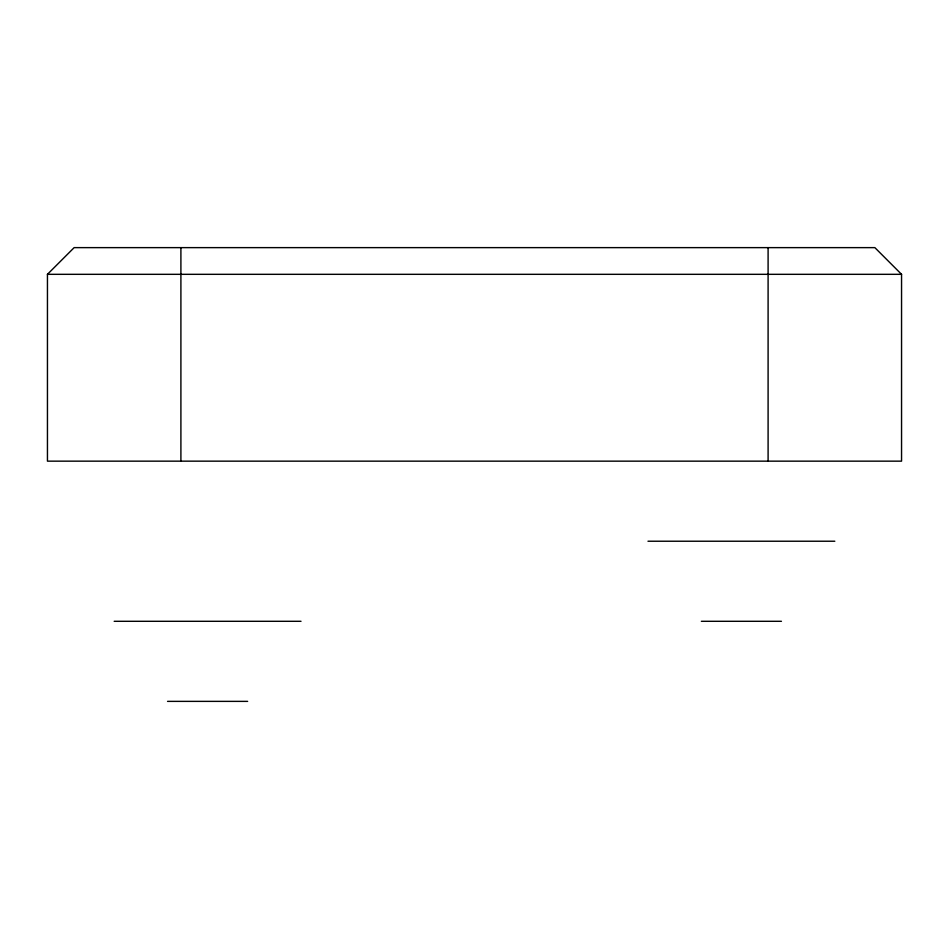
<?xml version="1.0" encoding="UTF-8"?>
<svg xmlns="http://www.w3.org/2000/svg" width="949" height="949" viewBox="0 0 949 949"><rect width="100%" height="100%" fill="white"/><g stroke="black" fill="none" stroke-linecap="round" stroke-linejoin="round"><path stroke-width="1.42" d="M47.45 274.32L74.141 247.63L874.859 247.63L901.55 274.32L901.55 461.155L47.45 461.155L47.45 274.32L901.55 274.32M647.989 541.227L834.823 541.227M114.177 621.298L301.011 621.298M701.37 621.298L781.442 621.298M167.558 701.37L247.63 701.37M768.097 247.63L768.097 461.155M180.903 247.63L180.903 461.155"/></g></svg>
